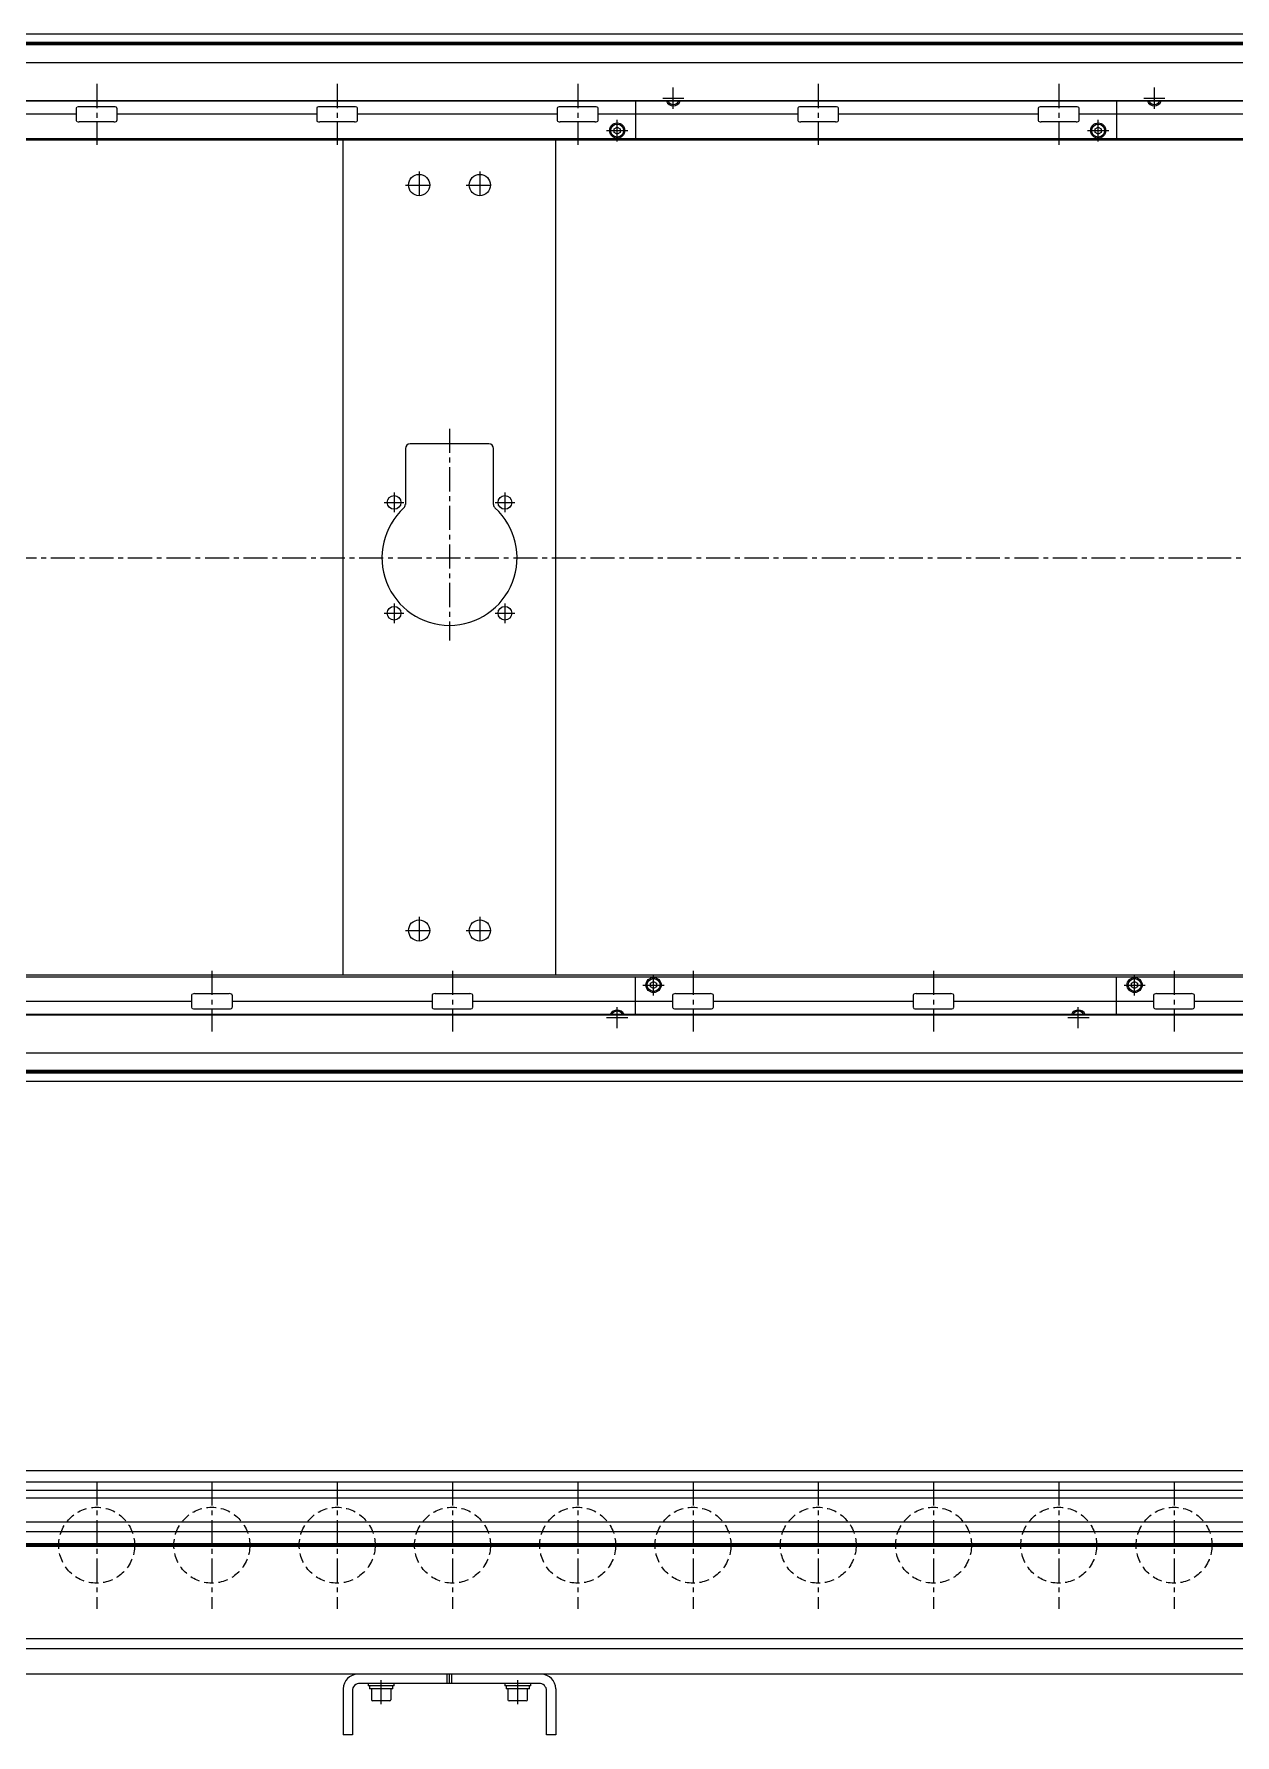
# Model space of a CAD drawing. Extents: x -10 to 4808, y -8 to 1201.
# Drawn here: x 2432 to 3223, y 28 to 1148 of the extents above; entities that cross this region are included whole.
import ezdxf

# ---------------------------------------------------------------- set-up
doc = ezdxf.new("R2010")
doc.units = 0
doc.header["$LTSCALE"] = 0.5
doc.linetypes.add('CENTER', pattern=[50.8, 31.75, -6.35, 6.35, -6.35])
doc.linetypes.add('DASHED', pattern=[19.05, 12.7, -6.35])
for name, color, linetype in [('MSM_CENTER', 1, 'CENTER'), ('MSM_CONTINUOUS', 7, 'CONTINUOUS'), ('MSM_DASHED', 4, 'DASHED')]:
    doc.layers.add(name, color=color, linetype=linetype)

msp = doc.modelspace()

# ---------------------------------------------------------------- linework, layer by layer
at = {"layer": 'MSM_CENTER'}
for p, q in [((2472.8, 1115.5), (2472.8, 1075.5)), ((2631.3, 1115.5), (2631.3, 1075.5)), ((2789.8, 1115.5), (2789.8, 1075.5)), ((2852.8, 1099.2), (2852.8, 1113.2)), ((2948.3, 1115.5), (2948.3, 1075.5)), ((3106.8, 1115.5), (3106.8, 1075.5)), ((3169.8, 1099.2), (3169.8, 1113.2)), ((2845.8, 1106.2), (2859.8, 1106.2)), ((3162.8, 1106.2), (3176.8, 1106.2)), ((2815.8, 1077.7), (2815.8, 1091.8)), ((3132.8, 1077.7), (3132.8, 1091.8)), ((2808.8, 1084.8), (2822.8, 1084.8)), ((3125.8, 1084.8), (3139.8, 1084.8)), ((2685.3, 1057.9), (2685.3, 1039.9)), ((2725.3, 1057.9), (2725.3, 1039.9)), ((2676.3, 1048.9), (2694.3, 1048.9)), ((2716.3, 1048.9), (2734.3, 1048.9)), ((2705.3, 888.4), (2705.3, 748.9)), ((2668.8, 846.4), (2668.8, 833.4)), ((2741.8, 846.4), (2741.8, 833.4)), ((2662.3, 839.9), (2675.3, 839.9)), ((2735.3, 839.9), (2748.3, 839.9)), ((359.8, 803.4), (3950.9, 803.4)), ((2668.8, 773.4), (2668.8, 760.4)), ((2741.8, 773.4), (2741.8, 760.4)), ((2662.3, 766.9), (2675.3, 766.9)), ((2735.3, 766.9), (2748.3, 766.9)), ((2685.3, 566.9), (2685.3, 548.9)), ((2725.3, 566.9), (2725.3, 548.9)), ((2676.3, 557.9), (2694.3, 557.9)), ((2716.3, 557.9), (2734.3, 557.9)), ((2548.7, 531.3), (2548.7, 491.3)), ((2707.3, 531.3), (2707.3, 491.3)), ((2839.8, 515), (2839.8, 529)), ((2865.8, 531.3), (2865.8, 491.3)), ((3024.3, 531.3), (3024.3, 491.3)), ((3156.8, 515), (3156.8, 529)), ((3182.8, 531.3), (3182.8, 491.3)), ((2832.8, 522), (2846.8, 522)), ((3149.8, 522), (3163.8, 522)), ((2815.8, 493.5), (2815.8, 507.5)), ((3119.7, 493.5), (3119.7, 507.5)), ((2808.8, 500.5), (2822.8, 500.5)), ((3112.7, 500.5), (3126.8, 500.5)), ((2472.8, 195), (2472.8, 111)), ((2548.7, 195), (2548.7, 111)), ((2631.3, 195), (2631.3, 111)), ((2707.3, 195), (2707.3, 111)), ((2789.8, 195), (2789.8, 111)), ((2865.8, 195), (2865.8, 111)), ((2948.3, 195), (2948.3, 111)), ((3024.3, 195), (3024.3, 111)), ((3106.8, 195), (3106.8, 111)), ((3182.8, 195), (3182.8, 111)), ((367.2, 153), (3941.2, 153)), ((2660.3, 48.4), (2660.3, 64)), ((2750.3, 48.4), (2750.3, 64))]:
    msp.add_line(p, q, dxfattribs=at)
at = {"layer": 'MSM_CONTINUOUS'}
for p, q in [((3940.8, 1148.4), (370.7, 1148.4)), ((3939.2, 1148.3), (372.3, 1148.3)), ((3914.6, 1142.9), (396.9, 1142.9)), ((3914.6, 1141.2), (396.9, 1141.2)), ((3914.5, 1142), (397, 1142)), ((3939.2, 1129.5), (372.3, 1129.5)), ((3939.2, 1104.1), (372.3, 1104.1)), ((3939.2, 1104.5), (422.2, 1104.5)), ((2459.3, 1099.5), (2459.3, 1091.5)), ((2484.2, 1100.5), (2461.3, 1100.5)), ((2486.2, 1091.5), (2486.2, 1099.5)), ((2617.8, 1099.5), (2617.8, 1091.5)), ((2642.7, 1100.5), (2619.8, 1100.5)), ((2644.7, 1091.5), (2644.7, 1099.5)), ((2776.3, 1099.5), (2776.3, 1091.5)), ((2801.2, 1100.5), (2778.3, 1100.5)), ((2803.2, 1091.5), (2803.2, 1099.5)), ((2827.8, 1104.1), (2827.8, 1079.4)), ((2852.8, 1103.9), (2852.4, 1104.1)), ((2853.1, 1104.1), (2852.8, 1103.9)), ((2934.8, 1099.5), (2934.8, 1091.5)), ((2959.7, 1100.5), (2936.8, 1100.5)), ((2961.7, 1091.5), (2961.7, 1099.5)), ((3093.3, 1099.5), (3093.3, 1091.5)), ((3118.2, 1100.5), (3095.3, 1100.5)), ((3120.2, 1091.5), (3120.2, 1099.5)), ((3144.8, 1104.1), (3144.8, 1079.4)), ((3169.8, 1103.9), (3169.4, 1104.1)), ((3170.1, 1104.1), (3169.8, 1103.9)), ((2459.3, 1095.5), (2327.7, 1095.5)), ((2484.2, 1090.5), (2461.3, 1090.5)), ((2617.8, 1095.5), (2486.2, 1095.5)), ((2642.7, 1090.5), (2619.8, 1090.5)), ((2776.3, 1095.5), (2644.7, 1095.5)), ((2801.2, 1090.5), (2778.3, 1090.5)), ((2934.8, 1095.5), (2803.2, 1095.5)), ((2813.8, 1085.9), (2815.8, 1087.1)), ((2815.8, 1087.1), (2817.8, 1085.9)), ((2959.7, 1090.5), (2936.8, 1090.5)), ((3093.3, 1095.5), (2961.7, 1095.5)), ((3118.2, 1090.5), (3095.3, 1090.5)), ((3251.8, 1095.5), (3120.2, 1095.5)), ((3130.8, 1085.9), (3132.8, 1087.1)), ((3132.8, 1087.1), (3134.8, 1085.9)), ((3937.3, 1079.4), (450.3, 1079.4)), ((3940.8, 1078.4), (450.3, 1078.4)), ((2635.3, 528.4), (2635.3, 1078.4)), ((2775.3, 528.4), (2775.3, 1078.4)), ((2813.8, 1083.6), (2813.8, 1085.9)), ((2815.8, 1082.4), (2813.8, 1083.6)), ((2817.8, 1083.6), (2815.8, 1082.4)), ((2817.8, 1085.9), (2817.8, 1083.6)), ((3130.8, 1083.6), (3130.8, 1085.9)), ((3132.8, 1082.4), (3130.8, 1083.6)), ((3134.8, 1083.6), (3132.8, 1082.4)), ((3134.8, 1085.9), (3134.8, 1083.6)), ((2676.3, 875.4), (2676.3, 838.5)), ((2731.3, 878.4), (2679.3, 878.4)), ((2734.3, 838.5), (2734.3, 875.4)), ((3940.8, 528.4), (450.3, 528.4)), ((450.3, 527.4), (3937.3, 527.4)), ((2827.8, 502.6), (2827.8, 527.4)), ((3144.8, 502.6), (3144.8, 527.4)), ((2537.3, 516.3), (2560.2, 516.3)), ((2695.8, 516.3), (2718.7, 516.3)), ((2837.8, 523.2), (2839.8, 524.4)), ((2837.8, 520.9), (2837.8, 523.2)), ((2839.8, 519.7), (2837.8, 520.9)), ((2839.8, 524.4), (2841.8, 523.2)), ((2841.8, 520.9), (2839.8, 519.7)), ((2841.8, 523.2), (2841.8, 520.9)), ((2854.3, 516.3), (2877.2, 516.3)), ((3012.8, 516.3), (3035.7, 516.3)), ((3154.8, 523.2), (3156.8, 524.4)), ((3154.8, 520.9), (3154.8, 523.2)), ((3156.8, 519.7), (3154.8, 520.9)), ((3156.8, 524.4), (3158.8, 523.2)), ((3158.8, 520.9), (3156.8, 519.7)), ((3158.8, 523.2), (3158.8, 520.9)), ((3171.3, 516.3), (3194.2, 516.3)), ((2403.7, 511.3), (2535.3, 511.3)), ((2535.3, 515.3), (2535.3, 507.3)), ((2537.3, 506.3), (2560.2, 506.3)), ((2562.2, 507.3), (2562.2, 515.3)), ((2562.2, 511.3), (2693.8, 511.3)), ((2693.8, 515.3), (2693.8, 507.3)), ((2695.8, 506.3), (2718.7, 506.3)), ((2720.7, 507.3), (2720.7, 515.3)), ((2720.7, 511.3), (2852.3, 511.3)), ((2852.3, 515.3), (2852.3, 507.3)), ((2854.3, 506.3), (2877.2, 506.3)), ((2879.2, 507.3), (2879.2, 515.3)), ((2879.2, 511.3), (3010.8, 511.3)), ((3010.8, 515.3), (3010.8, 507.3)), ((3012.8, 506.3), (3035.7, 506.3)), ((3037.7, 507.3), (3037.7, 515.3)), ((3037.7, 511.3), (3169.3, 511.3)), ((3169.3, 515.3), (3169.3, 507.3)), ((3171.3, 506.3), (3194.2, 506.3)), ((3196.2, 507.3), (3196.2, 515.3)), ((3196.2, 511.3), (3327.8, 511.3)), ((3939.2, 502.6), (372.3, 502.6)), ((3939.2, 502.2), (422.2, 502.2)), ((2815.4, 502.6), (2815.8, 502.9)), ((2815.8, 502.9), (2816.1, 502.6)), ((3119.4, 502.6), (3119.7, 502.9)), ((3119.7, 502.9), (3120.1, 502.6)), ((3939.2, 477.2), (372.3, 477.2)), ((3914.6, 465.6), (396.9, 465.6)), ((3914.6, 463.9), (396.9, 463.9)), ((3914.5, 464.7), (397, 464.7)), ((3940.8, 458.4), (370.7, 458.4)), ((3939.2, 458.4), (372.3, 458.4)), ((3939.2, 202), (372.3, 202)), ((3939.2, 194.6), (674.4, 194.6)), ((3823.2, 189), (676.7, 189)), ((3823.2, 184), (678.7, 184)), ((3723.2, 168.2), (667.3, 168.2)), ((3723.2, 161.8), (682.3, 161.8)), ((3723.2, 153.9), (682.3, 153.9)), ((3723.2, 153), (682.3, 153)), ((3723.2, 152.1), (682.3, 152.1)), ((3723.2, 91.3), (682.3, 91.3)), ((3723.2, 84.8), (679.8, 84.8)), ((3940.8, 68), (472.3, 68)), ((2703.8, 62), (2703.8, 68)), ((2705.3, 62), (2705.3, 68)), ((2706.8, 62), (2706.8, 68)), ((2635.3, 58.5), (2635.3, 28)), ((2641.3, 57), (2641.3, 28)), ((2764.3, 62), (2646.3, 62)), ((2651.8, 62), (2651.8, 60.4)), ((2668.8, 60.4), (2651.8, 60.4)), ((2652.6, 60.4), (2652.6, 58.4)), ((2668, 58.4), (2652.6, 58.4)), ((2653.8, 58.4), (2653.8, 51.2)), ((2666.8, 51.2), (2666.8, 58.4)), ((2668, 58.4), (2668, 60.4)), ((2668.8, 60.4), (2668.8, 62)), ((2741.8, 62), (2741.8, 60.4)), ((2758.8, 60.4), (2741.8, 60.4)), ((2742.6, 60.4), (2742.6, 58.4)), ((2758, 58.4), (2742.6, 58.4)), ((2743.8, 58.4), (2743.8, 51.2)), ((2756.8, 51.2), (2756.8, 58.4)), ((2758, 58.4), (2758, 60.4)), ((2758.8, 60.4), (2758.8, 62)), ((2769.3, 28), (2769.3, 57)), ((2775.3, 58.5), (2775.3, 28)), ((2665.9, 50.4), (2654.6, 50.4)), ((2755.9, 50.4), (2744.6, 50.4)), ((2641.3, 28), (2635.3, 28)), ((2775.3, 28), (2769.3, 28))]:
    msp.add_line(p, q, dxfattribs=at)
for centre, radius in [((2815.8, 1084.8), 5), ((2815.8, 1084.8), 4.25), ((3132.8, 1084.8), 5), ((3132.8, 1084.8), 4.25), ((2685.3, 1048.9), 7), ((2725.3, 1048.9), 7), ((2668.8, 839.9), 4.5), ((2741.8, 839.9), 4.5), ((2668.8, 766.9), 4.5), ((2741.8, 766.9), 4.5), ((2685.3, 557.9), 7), ((2725.3, 557.9), 7), ((2839.8, 522), 5), ((3156.8, 522), 5), ((2839.8, 522), 4.25), ((3156.8, 522), 4.25)]:
    msp.add_circle(centre, radius, dxfattribs=at)
for centre, radius, start, end in [((2460.2, 1099.4), 0.882, 115.5328, 172.1027), ((2461.3, 1097.1), 3.41, 89.6687, 115.2454), ((2484.2, 1097.1), 3.41, 64.7546, 90.3313), ((2485.3, 1099.4), 0.882, 7.8973, 64.4672), ((2618.7, 1099.4), 0.882, 115.5328, 172.1027), ((2619.8, 1097.1), 3.41, 89.6687, 115.2454), ((2642.7, 1097.1), 3.41, 64.7546, 90.3313), ((2643.8, 1099.4), 0.882, 7.8973, 64.4672), ((2777.2, 1099.4), 0.882, 115.5328, 172.1027), ((2778.3, 1097.1), 3.41, 89.6687, 115.2454), ((2801.2, 1097.1), 3.41, 64.7546, 90.3313), ((2802.3, 1099.4), 0.882, 7.8973, 64.4672), ((2852.8, 1106.2), 5, 204.8346, 335.1654), ((2852.8, 1106.2), 4.25, 209.6116, 330.3884), ((2935.7, 1099.4), 0.882, 115.5328, 172.1027), ((2936.8, 1097.1), 3.41, 89.6687, 115.2454), ((2959.7, 1097.1), 3.41, 64.7546, 90.3313), ((2960.8, 1099.4), 0.882, 7.8973, 64.4672), ((3094.2, 1099.4), 0.882, 115.5328, 172.1027), ((3095.3, 1097.1), 3.41, 89.6687, 115.2454), ((3118.2, 1097.1), 3.41, 64.7546, 90.3313), ((3119.3, 1099.4), 0.882, 7.8973, 64.4672), ((3169.8, 1106.2), 5, 204.8346, 335.1654), ((3169.8, 1106.2), 4.25, 209.6116, 330.3884), ((2460.2, 1091.6), 0.882, 187.8973, 244.4672), ((2461.3, 1093.9), 3.41, 244.7546, 270.3313), ((2484.2, 1093.9), 3.41, 269.6687, 295.2454), ((2485.3, 1091.6), 0.882, 295.5328, 352.1027), ((2618.7, 1091.6), 0.882, 187.8973, 244.4672), ((2619.8, 1093.9), 3.41, 244.7546, 270.3313), ((2642.7, 1093.9), 3.41, 269.6687, 295.2454), ((2643.8, 1091.6), 0.882, 295.5328, 352.1027), ((2777.2, 1091.6), 0.882, 187.8973, 244.4672), ((2778.3, 1093.9), 3.41, 244.7546, 270.3313), ((2801.2, 1093.9), 3.41, 269.6687, 295.2454), ((2802.3, 1091.6), 0.882, 295.5328, 352.1027), ((2935.7, 1091.6), 0.882, 187.8973, 244.4672), ((2936.8, 1093.9), 3.41, 244.7546, 270.3313), ((2959.7, 1093.9), 3.41, 269.6687, 295.2454), ((2960.8, 1091.6), 0.882, 295.5328, 352.1027), ((3094.2, 1091.6), 0.882, 187.8973, 244.4672), ((3095.3, 1093.9), 3.41, 244.7546, 270.3313), ((3118.2, 1093.9), 3.41, 269.6687, 295.2454), ((3119.3, 1091.6), 0.882, 295.5328, 352.1027), ((2679.3, 875.4), 3, 90, 180), ((2731.3, 875.4), 3, 0, 90), ((2705.3, 803.4), 44.5, 132.3521, 47.6479), ((2673.2, 838.5), 3, 312.3521, 360), ((2737.3, 838.5), 3, 180, 227.6479), ((2536.2, 515.2), 0.882, 115.5328, 172.1027), ((2537.3, 512.9), 3.41, 89.6687, 115.2454), ((2560.2, 512.9), 3.41, 64.7546, 90.3313), ((2561.3, 515.2), 0.882, 7.8973, 64.4672), ((2694.7, 515.2), 0.882, 115.5328, 172.1027), ((2695.8, 512.9), 3.41, 89.6687, 115.2454), ((2718.7, 512.9), 3.41, 64.7546, 90.3313), ((2719.8, 515.2), 0.882, 7.8973, 64.4672), ((2853.2, 515.2), 0.882, 115.5328, 172.1027), ((2854.3, 512.9), 3.41, 89.6687, 115.2454), ((2877.2, 512.9), 3.41, 64.7546, 90.3313), ((2878.3, 515.2), 0.882, 7.8973, 64.4672), ((3011.7, 515.2), 0.882, 115.5328, 172.1027), ((3012.8, 512.9), 3.41, 89.6687, 115.2454), ((3035.7, 512.9), 3.41, 64.7546, 90.3313), ((3036.8, 515.2), 0.882, 7.8973, 64.4672), ((3170.2, 515.2), 0.882, 115.5328, 172.1027), ((3171.3, 512.9), 3.41, 89.6687, 115.2454), ((3194.2, 512.9), 3.41, 64.7546, 90.3313), ((3195.3, 515.2), 0.882, 7.8973, 64.4672), ((2536.2, 507.4), 0.882, 187.8973, 244.4672), ((2537.3, 509.7), 3.41, 244.7546, 270.3313), ((2560.2, 509.7), 3.41, 269.6687, 295.2454), ((2561.3, 507.4), 0.882, 295.5328, 352.1027), ((2694.7, 507.4), 0.882, 187.8973, 244.4672), ((2695.8, 509.7), 3.41, 244.7546, 270.3313), ((2718.7, 509.7), 3.41, 269.6687, 295.2454), ((2719.8, 507.4), 0.882, 295.5328, 352.1027), ((2815.8, 500.5), 5, 24.8346, 155.1654), ((2815.8, 500.5), 4.25, 29.6116, 150.3884), ((2853.2, 507.4), 0.882, 187.8973, 244.4672), ((2854.3, 509.7), 3.41, 244.7546, 270.3313), ((2877.2, 509.7), 3.41, 269.6687, 295.2454), ((2878.3, 507.4), 0.882, 295.5328, 352.1027), ((3011.7, 507.4), 0.882, 187.8973, 244.4672), ((3012.8, 509.7), 3.41, 244.7546, 270.3313), ((3035.7, 509.7), 3.41, 269.6687, 295.2454), ((3036.8, 507.4), 0.882, 295.5328, 352.1027), ((3119.7, 500.5), 5, 24.8346, 155.1654), ((3119.7, 500.5), 4.25, 29.6116, 150.3884), ((3170.2, 507.4), 0.882, 187.8973, 244.4672), ((3171.3, 509.7), 3.41, 244.7546, 270.3313), ((3194.2, 509.7), 3.41, 269.6687, 295.2454), ((3195.3, 507.4), 0.882, 295.5328, 352.1027), ((2644.8, 58.5), 9.5, 90, 180), ((2765.8, 58.5), 9.5, 0, 90), ((2646.3, 57), 5, 90, 180), ((2764.3, 57), 5, 0, 90), ((2654.6, 51.2), 0.8, 180, 270), ((2665.9, 51.2), 0.8, 270, 0), ((2744.6, 51.2), 0.8, 180, 270), ((2755.9, 51.2), 0.8, 270, 0)]:
    msp.add_arc(centre, radius, start, end, dxfattribs=at)
at = {"layer": 'MSM_DASHED'}
for centre in [(2472.8, 153), (2548.7, 153), (2631.3, 153), (2707.3, 153), (2789.8, 153), (2865.8, 153), (2948.3, 153), (3024.3, 153), (3106.8, 153), (3182.8, 153)]:
    msp.add_circle(centre, 25, dxfattribs=at)

doc.saveas('drawing.dxf')
